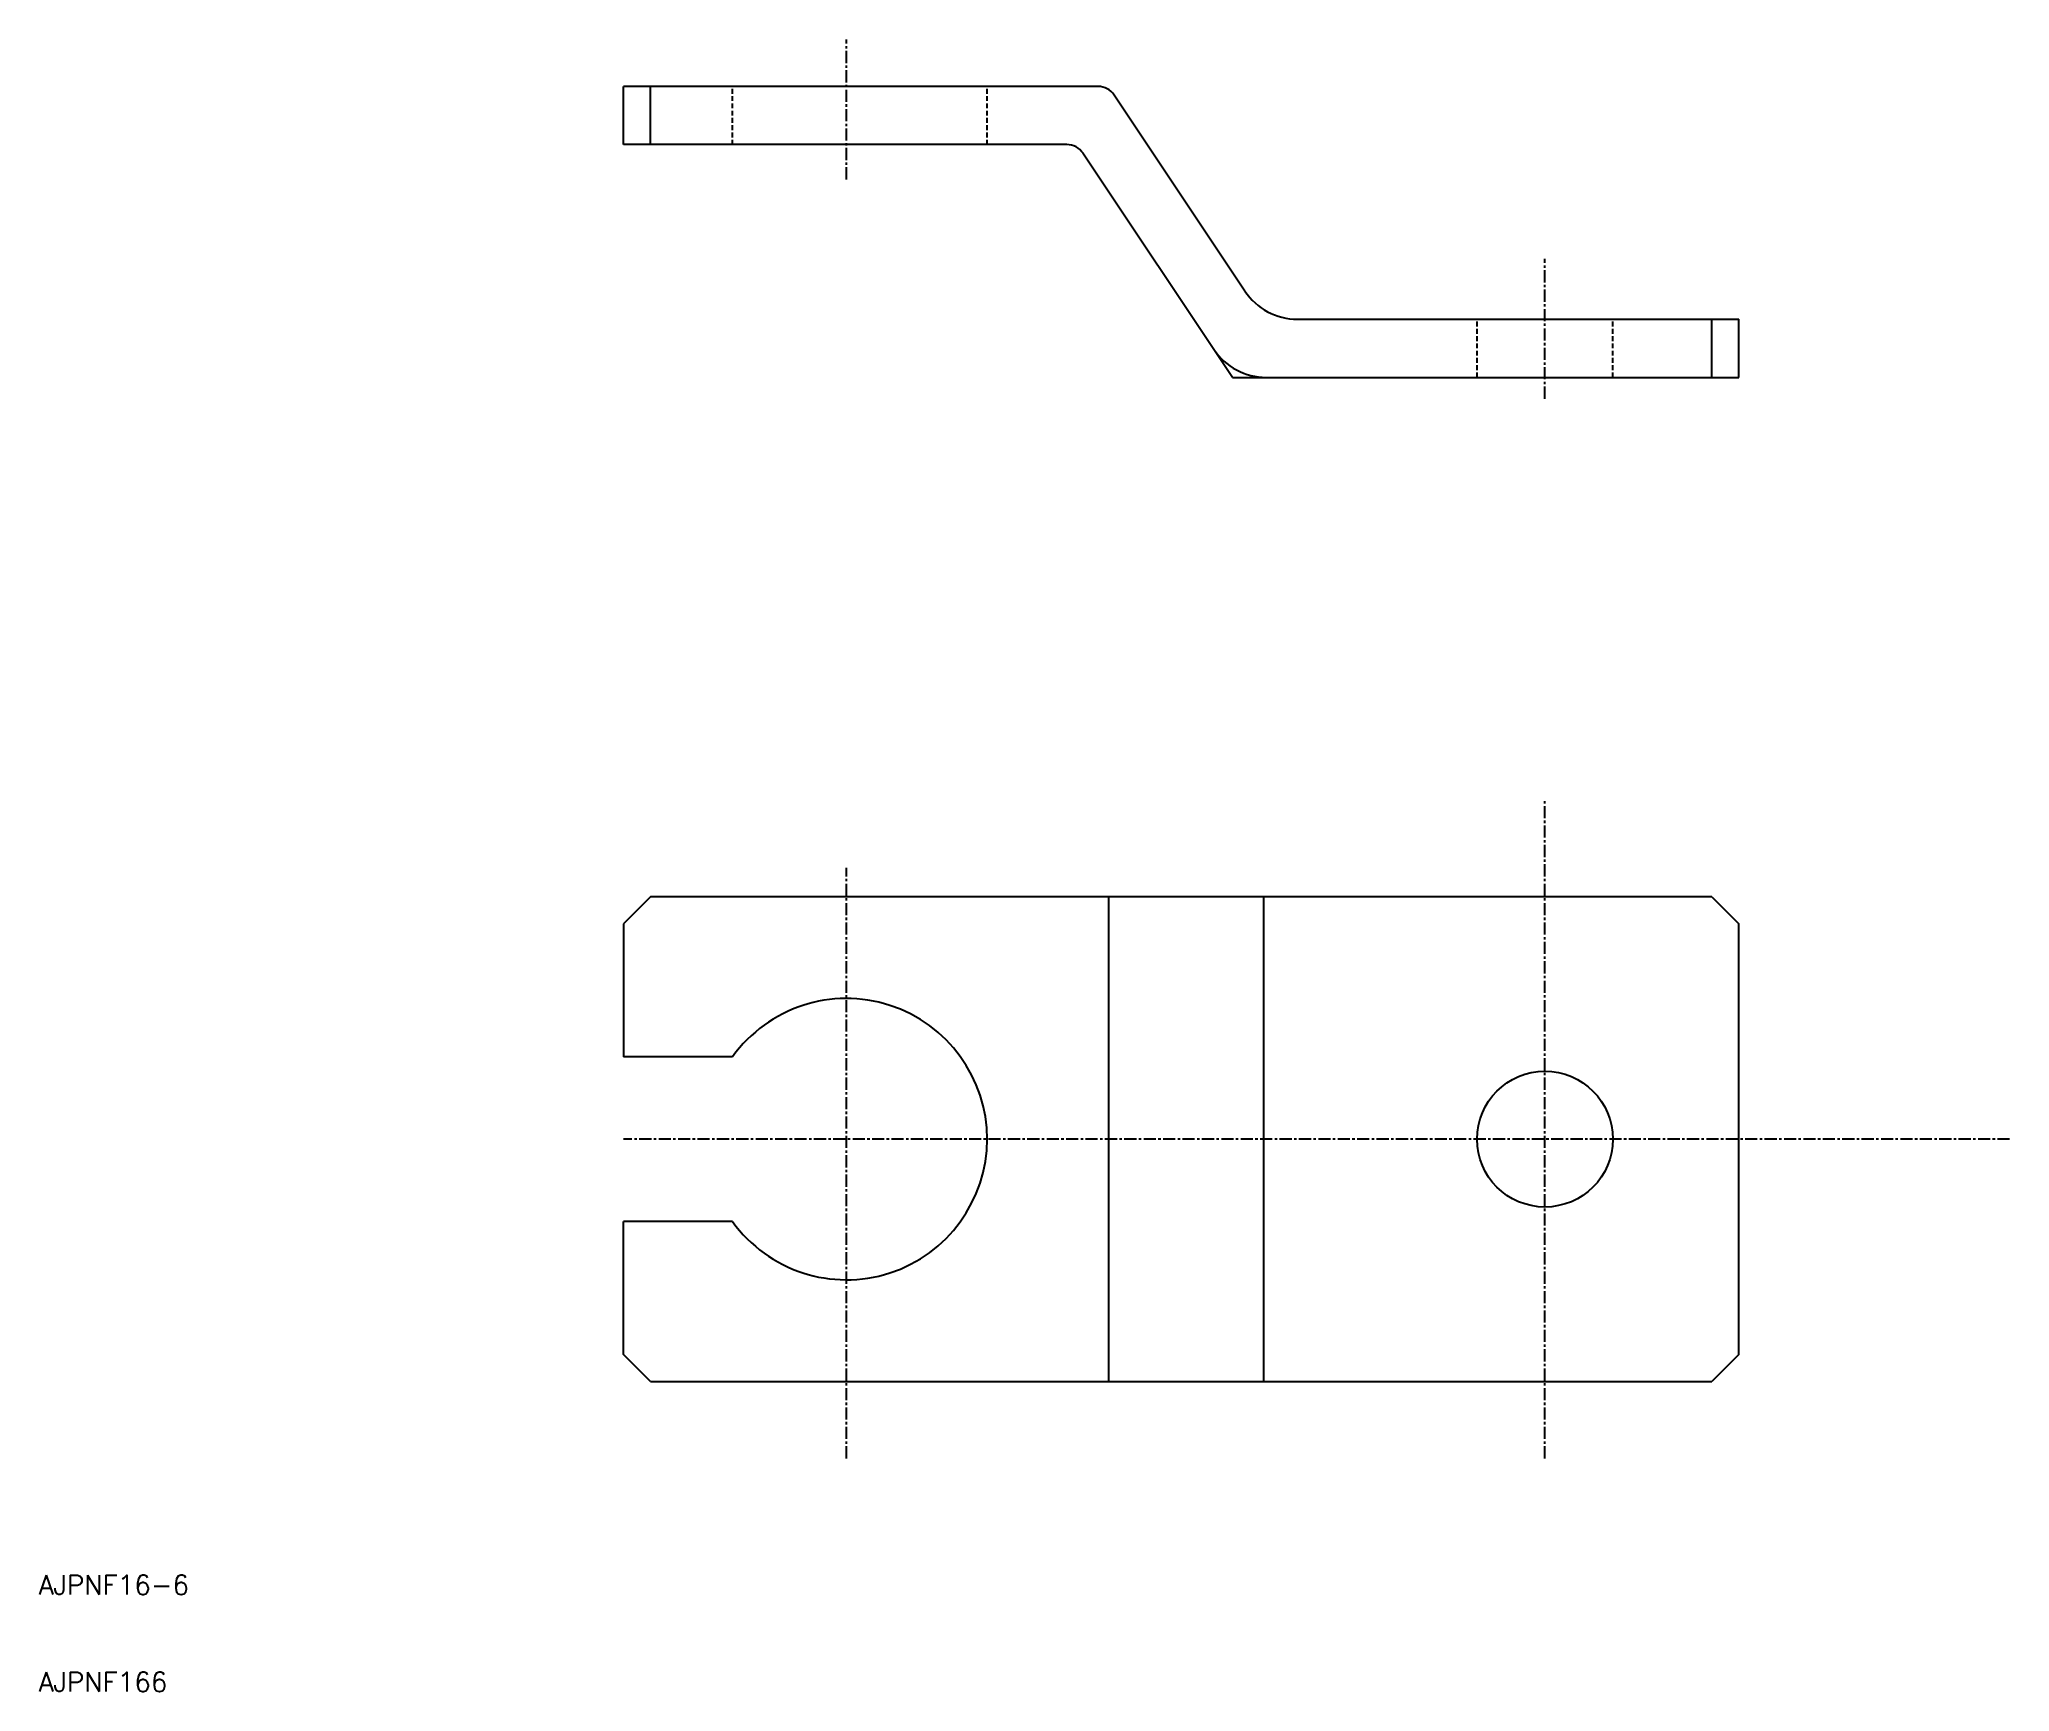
# Model space of a CAD drawing. Extents: x 10 to 213, y 10 to 180.
import ezdxf

# ---------------------------------------------------------------- set-up
doc = ezdxf.new("R2010")
doc.units = 0
doc.linetypes.add('CENTER', pattern=[2, 1.25, -0.25, 0.25, -0.25])
doc.linetypes.add('DASHED', pattern=[0.75, 0.5, -0.25])
doc.layers.get('0').update_dxf_attribs({"linetype": 'CONTINUOUS'})
doc.layers.add('CENTER', color=1, linetype='CENTER')
doc.styles.get("Standard").update_dxf_attribs({"font": 'txt', "bigfont": 'bigfont.shx'})

msp = doc.modelspace()

# ---------------------------------------------------------------- linework, layer by layer
at = {"color": 7, "linetype": 'CONTINUOUS'}
for p, q in [((70.28, 169.5), (70.28, 175.5)), ((119.21, 175.5), (70.28, 175.5)), ((73.08, 169.5), (73.08, 175.5)), ((134.35, 154.39), (120.87, 174.61)), ((116, 169.5), (70.28, 169.5)), ((133.07, 145.5), (117.66, 168.61)), ((139.76, 151.5), (185.28, 151.5)), ((182.48, 145.5), (182.48, 151.5)), ((185.28, 145.5), (185.28, 151.5)), ((133.07, 145.5), (185.28, 145.5)), ((73.08, 91.96), (70.28, 89.16)), ((182.48, 91.96), (73.08, 91.96)), ((120.28, 91.96), (120.28, 41.96)), ((136.28, 91.96), (136.28, 41.96)), ((182.48, 91.96), (185.28, 89.16)), ((70.28, 89.16), (70.28, 77.46)), ((70.28, 89.16), (70.28, 75.46)), ((185.28, 44.76), (185.28, 89.16)), ((81.53, 75.46), (70.28, 75.46)), ((70.28, 44.76), (70.28, 58.46)), ((81.53, 58.46), (70.28, 58.46)), ((73.08, 41.96), (70.28, 44.76)), ((185.28, 44.76), (182.48, 41.96)), ((73.08, 41.96), (182.48, 41.96))]:
    msp.add_line(p, q, dxfattribs=at)
at = {"color": 3, "linetype": 'DASHED'}
for p, q in [((81.53, 169.5), (81.53, 175.5)), ((107.78, 169.5), (107.78, 175.5)), ((158.28, 145.5), (158.28, 151.5)), ((172.28, 145.5), (172.28, 151.5))]:
    msp.add_line(p, q, dxfattribs=at)
at = {"color": 7, "linetype": 'CONTINUOUS'}
msp.add_circle((165.28, 66.96), 7, dxfattribs=at)
for centre, radius, start, end in [((119.21, 173.5), 2, 33.6901, 90), ((116, 167.5), 2, 33.6901, 90), ((139.76, 158), 6.5, 213.6901, 270), ((136.55, 152), 6.5, 213.6901, 270), ((93.28, 66.96), 14.5, 215.8883, 144.1117)]:
    msp.add_arc(centre, radius, start, end, dxfattribs=at)
at = {"layer": 'CENTER', "color": 1, "linetype": 'CENTER'}
for p, q in [((93.28, 165.91), (93.28, 180.35)), ((165.28, 143.3), (165.28, 157.74)), ((165.28, 34.05), (165.28, 101.86)), ((93.28, 34.05), (93.28, 94.95)), ((213.17, 66.96), (70.28, 66.96))]:
    msp.add_line(p, q, dxfattribs=at)

# ---------------------------------------------------------------- texts
at = {"color": 7, "linetype": 'CONTINUOUS'}
for s, p in [('AJPNF16-6', (10, 20)), ('AJPNF166', (10, 10))]:
    msp.add_text(s, height=2, dxfattribs=at).set_placement(p)

doc.saveas('drawing.dxf')
